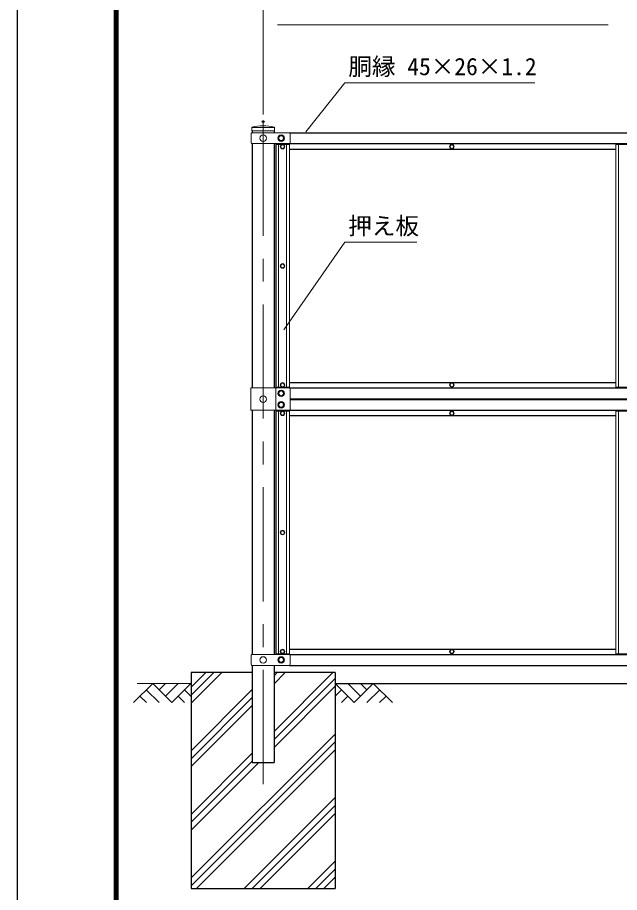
# Model space of a CAD drawing. Units: millimetres, scale not verified. Extents: x -4200 to 4200, y -2970 to 2970.
# Drawn here: x -4200 to -2525, y -715 to 1717 of the extents above; entities that cross this region are included whole.
import ezdxf
from ezdxf.enums import TextEntityAlignment as Align

# ---------------------------------------------------------------- set-up
doc = ezdxf.new("R2010")
doc.units = ezdxf.units.MM
doc.header["$LTSCALE"] = 10
doc.header["$PDMODE"] = 32
doc.header["$PDSIZE"] = 5
doc.linetypes.add('USER1', pattern=[50.8, 31.75, -6.35, 6.35, -6.35])
for name, color, linetype, lineweight in [('0-2_D-STR1', 1, 'Continuous', 25), ('0-3_D-STR3', 3, 'Continuous', 13), ('0-4_D-BMK', 2, 'USER1', 13), ('0-5_D-STR-DIM', 7, 'Continuous', 13), ('0-9_D-STR4', 7, 'Continuous', 25), ('0-A_D-DCR-HCH', 7, 'Continuous', 13), ('0-B_D-BGD', 7, 'Continuous', 25), ('0-C_D-STR-TXT', 7, 'Continuous', 13), ('0-E_D-TTL', 2, 'Continuous', 25)]:
    doc.layers.add(name, color=color, linetype=linetype, lineweight=lineweight)
doc.layers.add('0-7_Defpoints', color=8, linetype='Continuous')
doc.styles.add('ＭＳ ゴシック', font='')
doc.styles.get('ＭＳ ゴシック').set_extended_font_data('MS Gothic')

msp = doc.modelspace()

# ---------------------------------------------------------------- linework, layer by layer
at = {"layer": '0-2_D-STR1'}
for p, q in [((-3546.61, 1401.71), (-3546.61, 1396.5)), ((-3486.11, 1401.71), (-3486.11, 1396.5)), ((-3443.36, 1396.5), (-1589.36, 1396.5)), ((-3546.61, 1366.5), (-3546.61, 687.5)), ((-3486.11, 1366.5), (-3486.11, 687.5)), ((-3481.36, 1366.5), (-3481.36, 687.5)), ((-3443.36, 1366.5), (-1589.36, 1366.5)), ((-3443.36, 1351.5), (-2535.36, 1351.5)), ((-3443.36, 702.5), (-2535.36, 702.5)), ((-3443.36, 687.5), (-1589.36, 687.5)), ((-3441.36, 657.5), (-1591.36, 657.5)), ((-3441.36, 655.5), (-1591.36, 655.5)), ((-3546.61, 625.5), (-3546.61, -53.5)), ((-3486.11, 625.5), (-3486.11, -53.5)), ((-3481.36, 625.5), (-3481.36, -53.5)), ((-3443.36, 625.5), (-1589.36, 625.5)), ((-3443.36, 610.5), (-2535.36, 610.5)), ((-3443.36, -38.5), (-2535.36, -38.5)), ((-3443.36, -53.5), (-1589.36, -53.5)), ((-3486.11, -83.5), (-3486.11, -353.5)), ((-3443.36, -83.5), (-1589.36, -83.5))]:
    msp.add_line(p, q, dxfattribs=at)
msp.add_lwpolyline([(-3546.61, -83.5), (-3546.61, -353.5), (-3486.11, -353.5)], dxfattribs=at)
at = {"layer": '0-3_D-STR3'}
for p, q in [((-3547.81, 1401.71), (-3547.81, 1412.59)), ((-3546.61, 1411.5), (-3486.11, 1411.5)), ((-3484.91, 1401.71), (-3484.91, 1412.59)), ((-3549.7, 1394.5), (-3549.7, 1368.5)), ((-3547.81, 1401.71), (-3484.91, 1401.71)), ((-3443.36, 1396.5), (-3547.7, 1396.5)), ((-3441.36, 1394.5), (-3441.36, 1368.5)), ((-3443.36, 1366.5), (-3547.7, 1366.5)), ((-3481.36, 1364.25), (-3443.36, 1364.25)), ((-3481.36, 1364.25), (-3481.36, 689.75)), ((-3473.36, 1364.25), (-3473.36, 689.75)), ((-3451.36, 1364.25), (-3451.36, 689.75)), ((-3443.36, 1364.25), (-3443.36, 689.75)), ((-2535.36, 1364.25), (-2497.36, 1364.25)), ((-2535.36, 1364.25), (-2535.36, 689.75)), ((-2527.36, 1364.25), (-2527.36, 689.75)), ((-3550.31, 687.5), (-3443.36, 687.5)), ((-3550.31, 625.5), (-3550.31, 687.5)), ((-3481.36, 689.75), (-3443.36, 689.75)), ((-3481.36, 625.5), (-3481.36, 687.5)), ((-3441.36, 685.5), (-3441.36, 627.5)), ((-2535.36, 689.75), (-2497.36, 689.75)), ((-3550.31, 625.5), (-3443.36, 625.5)), ((-3481.36, 623.25), (-3443.36, 623.25)), ((-3481.36, 623.25), (-3481.36, -51.25)), ((-3473.36, 623.25), (-3473.36, -51.25)), ((-3451.36, 623.25), (-3451.36, -51.25)), ((-3443.36, 623.25), (-3443.36, -51.25)), ((-2535.36, 623.25), (-2497.36, 623.25)), ((-2535.36, 623.25), (-2535.36, -51.25)), ((-2527.36, 623.25), (-2527.36, -51.25)), ((-3549.7, -55.5), (-3549.7, -81.5)), ((-3443.36, -53.5), (-3547.7, -53.5)), ((-3481.36, -51.25), (-3443.36, -51.25)), ((-3441.36, -55.5), (-3441.36, -81.5)), ((-2535.36, -51.25), (-2497.36, -51.25)), ((-3443.36, -83.5), (-3547.7, -83.5))]:
    msp.add_line(p, q, dxfattribs=at)
for points in [[(-3458.86, 1381.5), (-3462.61, 1388), (-3470.12, 1388), (-3473.86, 1381.5), (-3470.12, 1375), (-3462.61, 1375)], [(-3468.14, 1358), (-3465.25, 1363), (-3459.48, 1363), (-3456.59, 1358), (-3459.48, 1353), (-3465.25, 1353)], [(-2985.59, 1358), (-2988.48, 1363), (-2994.25, 1363), (-2997.14, 1358), (-2994.25, 1353), (-2988.48, 1353)], [(-3468.14, 1026.5), (-3465.25, 1031.5), (-3459.48, 1031.5), (-3456.59, 1026.5), (-3459.48, 1021.5), (-3465.25, 1021.5)], [(-3468.14, 696), (-3465.25, 701), (-3459.48, 701), (-3456.59, 696), (-3459.48, 691), (-3465.25, 691)], [(-2985.59, 696), (-2988.48, 701), (-2994.25, 701), (-2997.14, 696), (-2994.25, 691), (-2988.48, 691)], [(-3473.86, 672.5), (-3470.12, 679), (-3462.61, 679), (-3458.86, 672.5), (-3462.61, 666), (-3470.12, 666)], [(-3473.86, 640.5), (-3470.12, 647), (-3462.61, 647), (-3458.86, 640.5), (-3462.61, 634), (-3470.12, 634)], [(-3468.14, 617), (-3465.25, 622), (-3459.48, 622), (-3456.59, 617), (-3459.48, 612), (-3465.25, 612)], [(-2985.59, 617), (-2988.48, 622), (-2994.25, 622), (-2997.14, 617), (-2994.25, 612), (-2988.48, 612)], [(-3468.14, 285.5), (-3465.25, 290.5), (-3459.48, 290.5), (-3456.59, 285.5), (-3459.48, 280.5), (-3465.25, 280.5)], [(-3468.14, -45), (-3465.25, -40), (-3459.48, -40), (-3456.59, -45), (-3459.48, -50), (-3465.25, -50)], [(-2985.59, -45), (-2988.48, -40), (-2994.25, -40), (-2997.14, -45), (-2994.25, -50), (-2988.48, -50)], [(-3458.86, -68.5), (-3462.61, -62), (-3470.12, -62), (-3473.86, -68.5), (-3470.12, -75), (-3462.61, -75)]]:
    msp.add_lwpolyline(points, close=True, dxfattribs=at)
for centre, radius in [((-3516.36, 1381.5), 9), ((-3466.36, 1381.5), 9), ((-3466.36, 1381.5), 6.5), ((-3462.36, 1358), 6.25), ((-3462.36, 1358), 5), ((-2991.36, 1358), 6.25), ((-2991.36, 1358), 5), ((-3462.36, 1026.5), 6.25), ((-3462.36, 1026.5), 5), ((-3466.36, 672.5), 9), ((-3462.36, 696), 6.25), ((-3462.36, 696), 5), ((-2991.36, 696), 6.25), ((-2991.36, 696), 5), ((-3516.36, 656.5), 9), ((-3466.36, 672.5), 6.5), ((-3466.36, 640.5), 9), ((-3466.36, 640.5), 6.5), ((-3462.36, 617), 6.25), ((-3462.36, 617), 5), ((-2991.36, 617), 6.25), ((-2991.36, 617), 5), ((-3462.36, 285.5), 6.25), ((-3462.36, 285.5), 5), ((-3462.36, -45), 6.25), ((-3462.36, -45), 5), ((-2991.36, -45), 6.25), ((-2991.36, -45), 5), ((-3516.36, -68.5), 9), ((-3466.36, -68.5), 9), ((-3466.36, -68.5), 6.5)]:
    msp.add_circle(centre, radius, dxfattribs=at)
for centre, radius, start, end in [((-3516.36, 1255.71), 160, 78.66399, 101.33601), ((-3547.7, 1394.5), 2, 90, 180), ((-3443.36, 1394.5), 2, 0, 90), ((-3547.7, 1368.5), 2, 180, 270), ((-3443.36, 1368.5), 2, 270, 0), ((-3443.36, 685.5), 2, 0, 90), ((-3443.36, 627.5), 2, 270, 0), ((-3547.7, -55.5), 2, 90, 180), ((-3443.36, -55.5), 2, 0, 90), ((-3547.7, -81.5), 2, 180, 270), ((-3443.36, -81.5), 2, 270, 0)]:
    msp.add_arc(centre, radius, start, end, dxfattribs=at)
at = {"layer": '0-4_D-BMK'}
msp.add_line((-3516.36, 1427.63), (-3516.36, -431.67), dxfattribs=at)
at = {"layer": '0-5_D-STR-DIM'}
for p, q in [((-3516.36, 1447.63), (-3516.36, 1876.82)), ((-3516.36, 1447.63), (-3516.36, 1716.82)), ((-3476.36, 1696.82), (-2556.36, 1696.82))]:
    msp.add_line(p, q, dxfattribs=at)
at = {"layer": '0-7_Defpoints'}
msp.add_point((-3516.36, 1427.63), dxfattribs=at)
at = {"layer": '0-9_D-STR4'}
for p, q in [((-3716.36, -103.5), (-3716.36, -703.5)), ((-3546.61, -103.5), (-3716.36, -103.5)), ((-3316.36, -103.5), (-3486.11, -103.5)), ((-3316.36, -103.5), (-3316.36, -703.5)), ((-3716.36, -703.5), (-3316.36, -703.5))]:
    msp.add_line(p, q, dxfattribs=at)
at = {"layer": '0-A_D-DCR-HCH'}
for p, q in [((-3716.36, -188.2), (-3631.66, -103.5)), ((-3716.36, -166.1), (-3653.76, -103.5)), ((-3716.36, -144), (-3675.86, -103.5)), ((-3486.11, -134.72), (-3454.89, -103.5)), ((-3486.11, -112.63), (-3476.98, -103.5)), ((-3486.11, -267.31), (-3322.3, -103.5)), ((-3486.11, -289.4), (-3316.36, -119.65)), ((-3823.64, -133.5), (-3876.85, -186.71)), ((-3866.36, -133.5), (-3716.36, -133.5)), ((-3823.64, -133.5), (-3770.43, -186.71)), ((-3806, -151.33), (-3788.17, -133.5)), ((-3788.17, -168.97), (-3752.69, -133.5)), ((-3770.43, -186.71), (-3717.22, -133.5)), ((-3486.11, -311.5), (-3316.36, -141.75)), ((-3263.15, -186.71), (-3316.36, -133.5)), ((-3245.42, -168.97), (-3280.89, -133.5)), ((-3209.94, -133.5), (-3263.15, -186.71)), ((-3227.59, -151.33), (-3245.42, -133.5)), ((-3209.94, -133.5), (-3156.73, -186.71)), ((-3859.12, -168.97), (-3841.3, -186.71)), ((-3841.38, -151.23), (-3805.74, -186.71)), ((-3752.69, -168.97), (-3734.87, -186.71)), ((-3734.95, -151.23), (-3717.22, -168.89)), ((-3716.36, -320.78), (-3546.61, -151.03)), ((-3298.63, -151.23), (-3316.36, -168.89)), ((-3280.89, -168.97), (-3298.71, -186.71)), ((-3192.2, -151.23), (-3227.84, -186.71)), ((-3174.47, -168.97), (-3192.28, -186.71)), ((-3716.36, -342.88), (-3546.61, -173.13)), ((-3716.36, -364.97), (-3546.61, -195.22)), ((-3716.36, -674.33), (-3316.36, -274.33)), ((-3716.36, -696.43), (-3316.36, -296.43)), ((-3716.36, -497.56), (-3546.61, -327.81)), ((-3701.33, -703.5), (-3316.36, -318.53)), ((-3716.36, -519.65), (-3546.61, -349.9)), ((-3716.36, -541.75), (-3528.11, -353.5)), ((-3568.75, -703.5), (-3316.36, -451.11)), ((-3546.65, -703.5), (-3316.36, -473.21)), ((-3524.56, -703.5), (-3316.36, -495.3)), ((-3391.97, -703.5), (-3316.36, -627.89)), ((-3369.88, -703.5), (-3316.36, -649.98)), ((-3347.78, -703.5), (-3316.36, -672.08))]:
    msp.add_line(p, q, dxfattribs=at)
at = {"layer": '0-B_D-BGD'}
msp.add_line((-3316.36, -133.5), (-1716.36, -133.5), dxfattribs=at)
at = {"layer": '0-C_D-STR-TXT'}
for points in [[(-2760.34, 1535.7), (-3288.77, 1535.7), (-3397.39, 1399.02)], [(-3088.42, 1092.49), (-3288.77, 1092.49), (-3458.55, 848.84)]]:
    msp.add_lwpolyline(points, dxfattribs=at)
at = {"layer": '0-E_D-TTL'}
for points in [[(-4199.75, 2970.21), (4200.25, 2970.21), (4200.25, -2969.79), (-4199.75, -2969.79)], [(-3929.75, 2750.21), (3930.25, 2750.21), (3930.25, -2749.79), (-3929.75, -2749.79)], [(-3927.25, 2747.71), (3927.75, 2747.71), (3927.75, -2747.29), (-3927.25, -2747.29)], [(-3924.75, 2745.21), (3925.25, 2745.21), (3925.25, -2744.79), (-3924.75, -2744.79)], [(-3922.25, 2742.71), (3922.75, 2742.71), (3922.75, -2742.29), (-3922.25, -2742.29)], [(-3919.75, 2740.21), (3920.25, 2740.21), (3920.25, -2739.79), (-3919.75, -2739.79)]]:
    msp.add_lwpolyline(points, close=True, dxfattribs=at)

# ---------------------------------------------------------------- texts
at = {"layer": '0-C_D-STR-TXT', "style": 'ＭＳ ゴシック'}
for s, p in [('胴縁 45×26×1.2', (-3279.32, 1542.3)), ('押え板', (-3279.57, 1099.33))]:
    msp.add_text(s, height=48.09, dxfattribs=at).set_placement(p, align=Align.BOTTOM_LEFT)

doc.saveas('drawing.dxf')
